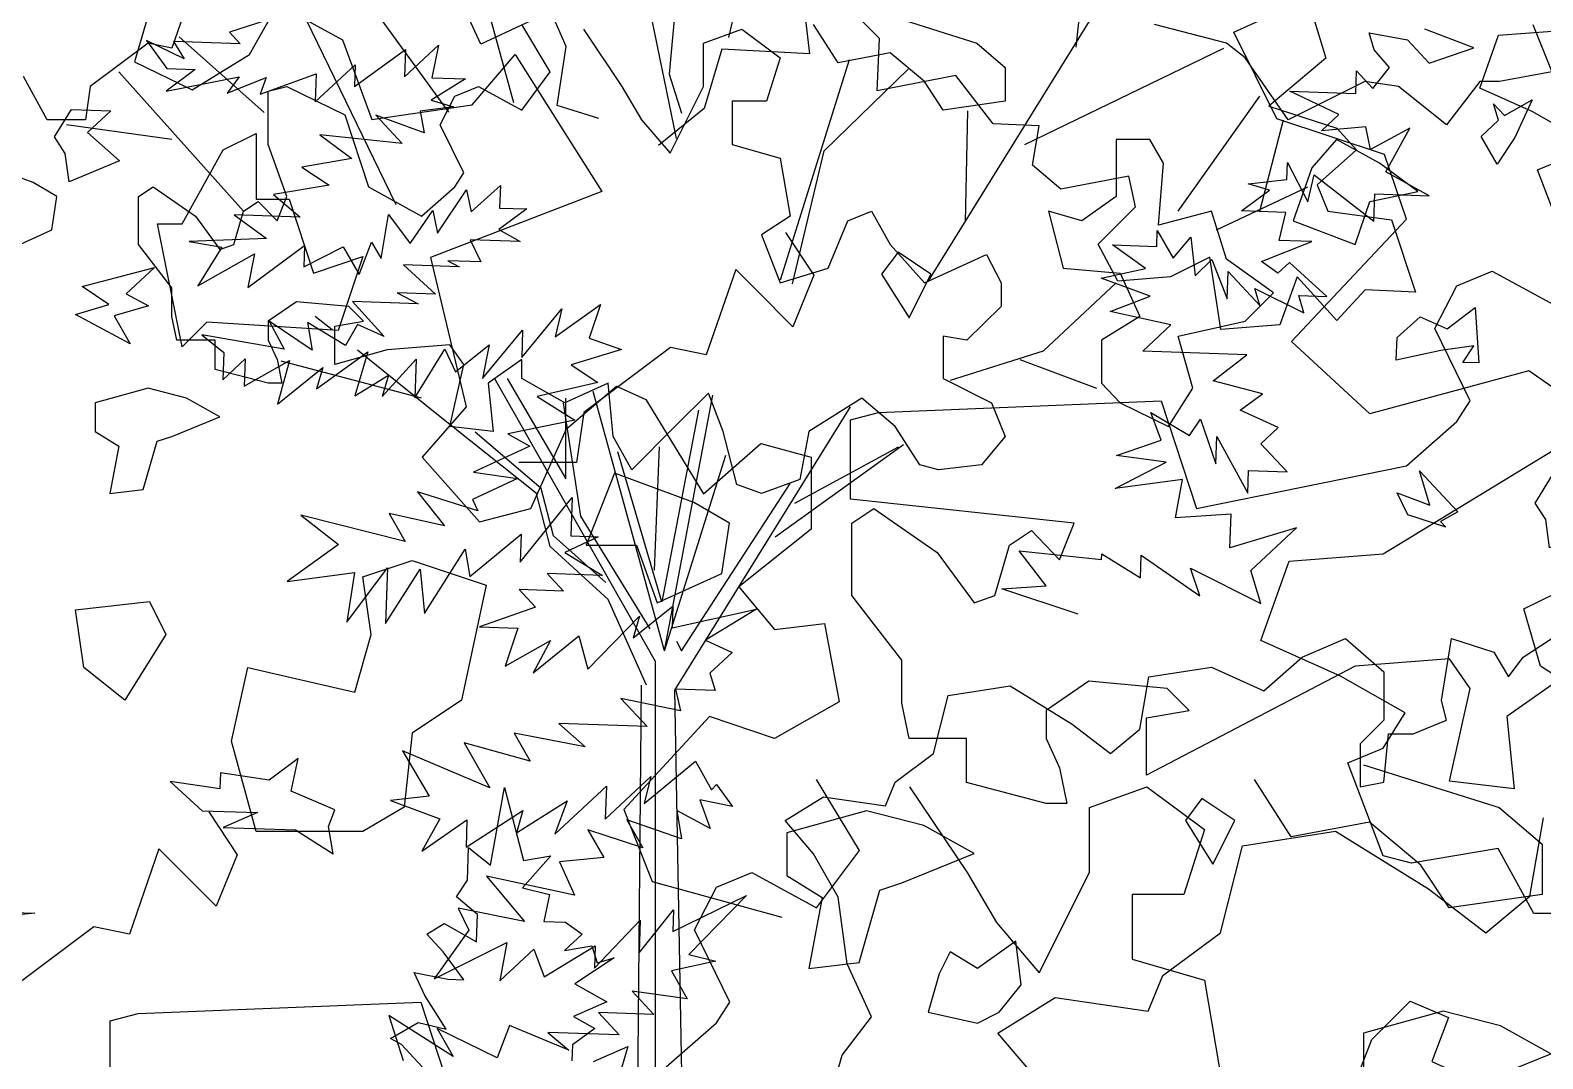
# Model space of a CAD drawing. Header units: inches. Extents: x 11.9 to 85.3, y 21.1 to 37.4.
# Drawn here: x 14.2858 to 14.613, y 22.9299 to 23.1525 of the extents above; entities that cross this region are included whole.
import ezdxf

# ---------------------------------------------------------------- set-up
doc = ezdxf.new("R2010")
doc.units = ezdxf.units.IN
doc.header["$MEASUREMENT"] = 0
doc.layers.add('CAY', color=94, linetype='Continuous')
doc.layers.add('CAY-3', color=61, linetype='Continuous')

# ---------------------------------------------------------------- blocks, each defined once
blk = doc.blocks.new('A$C76451831')
at = {"layer": 'CAY'}
for p, q in [((1032.95, 1881.45), (1077.77, 1888.53)), ((1077.77, 1888.53), (1122.58, 1860.81)), ((1171.52, 1857.27), (1178, 1895.02)), ((1022.34, 1839.57), (1032.95, 1881.45)), ((1122.58, 1860.81), (1150.29, 1839.57)), ((1150.29, 1839.57), (1171.52, 1857.27)), ((994.63, 1818.92), (1022.34, 1839.57)), ((987.55, 1801.82), (994.63, 1818.92)), ((915.03, 1791.2), (942.74, 1808.31)), ((942.74, 1808.31), (987.55, 1801.82)), ((935.67, 1767.02), (915.03, 1791.2)), ((4047.62, 1565.18), (4061.19, 1589.37)), ((4061.19, 1589.37), (4092.44, 1572.26)), ((3999.28, 1585.83), (3992.2, 1561.64)), ((4587.22, 1575.62), (4605.68, 1572.26)), ((4589.65, 1567.38), (4587.22, 1575.62)), ((4637.72, 1568.42), (4614.02, 1577.41)), ((4092.44, 1572.26), (4106.59, 1533.92)), ((4597.06, 1558.96), (4589.65, 1567.38)), ((4605.68, 1572.26), (4616.16, 1561.01)), ((4616.16, 1561.01), (4637.72, 1568.42)), ((3992.2, 1561.64), (4019.91, 1548.08)), ((4019.91, 1548.08), (4047.62, 1565.18)), ((4154.94, 1541), (4175.57, 1565.18)), ((4175.57, 1565.18), (4217.44, 1499.12)), ((4580.76, 1546.38), (4581.14, 1557.25)), ((4581.14, 1557.25), (4589, 1548.81)), ((4589, 1548.81), (4597.06, 1558.96)), ((4572.7, 1536.23), (4549.08, 1547.49)), ((4549.08, 1547.49), (4580.76, 1546.38)), ((4106.59, 1533.92), (4154.94, 1541)), ((4564.27, 1528.37), (4572.7, 1536.23)), ((4585.64, 1530.34), (4564.27, 1528.37)), ((4587.97, 1519.38), (4585.64, 1530.34)), ((4606.91, 1529.6), (4587.97, 1519.38)), ((4595.3, 1508.7), (4606.91, 1529.6)), ((4547.59, 1504.92), (4547.88, 1513.07)), ((4547.88, 1513.07), (4557.64, 1494.15)), ((4528.94, 1502.86), (4547.59, 1504.92)), ((4539.26, 1499.78), (4528.94, 1502.86)), ((4557.64, 1494.15), (4560.81, 1507.18)), ((4560.81, 1507.18), (4589.49, 1484.87)), ((4616.2, 1497.09), (4595.3, 1508.7)), ((4217.44, 1499.12), (4134.89, 1467.27)), ((4525.77, 1489.82), (4539.26, 1499.78)), ((4589.49, 1484.87), (4589.95, 1498.01)), ((4589.95, 1498.01), (4616.2, 1497.09)), ((4547.04, 1489.08), (4525.77, 1489.82)), ((4543.85, 1475.59), (4547.04, 1489.08)), ((4484.84, 1472.66), (4485.11, 1480.36)), ((4485.11, 1480.36), (4492.79, 1466.94)), ((4463.57, 1473.41), (4484.84, 1472.66)), ((4479.48, 1461.97), (4463.57, 1473.41)), ((4492.79, 1466.94), (4501.3, 1477.07)), ((4501.3, 1477.07), (4503.37, 1458.42)), ((4535.34, 1465.46), (4559.69, 1475.04)), ((4559.69, 1475.04), (4543.85, 1475.59)), ((4134.89, 1467.27), (4151.99, 1395.3)), ((4503.37, 1458.42), (4511.35, 1466.3)), ((4511.35, 1466.3), (4518.85, 1447.45)), ((4543.3, 1459.74), (4535.34, 1465.46)), ((4458.02, 1457.28), (4479.48, 1461.97)), ((4518.85, 1447.45), (4519.31, 1460.58)), ((4519.31, 1460.58), (4534.6, 1444.18)), ((4548.92, 1464.98), (4543.3, 1459.74)), ((4566.92, 1448.49), (4548.92, 1464.98)), ((4481.74, 1448.74), (4458.02, 1457.28)), ((4534.6, 1444.18), (4532.16, 1452.42)), ((4532.16, 1452.42), (4555.77, 1440.72)), ((4462.44, 1441.26), (4481.74, 1448.74)), ((4555.77, 1440.72), (4553.34, 1448.96)), ((4553.34, 1448.96), (4566.92, 1448.49)), ((4491.67, 1434.8), (4462.44, 1441.26)), ((4478.09, 1422.12), (4491.67, 1434.8)), ((4528.33, 1420.37), (4478.09, 1422.12)), ((4512.03, 1407.79), (4528.33, 1420.37)), ((4535.82, 1401.52), (4512.03, 1407.79)), ((4200.34, 1384.68), (4224.51, 1405.33)), ((4224.51, 1405.33), (4238.66, 1398.84)), ((4525.13, 1393.74), (4535.82, 1401.52)), ((4151.99, 1395.3), (4130.76, 1371.12)), ((4238.66, 1398.84), (4266.37, 1353.42)), ((4487.01, 1379.2), (4482.04, 1392.52)), ((4482.04, 1392.52), (4500.68, 1381.44)), ((4543.42, 1385.39), (4525.13, 1393.74)), ((4500.68, 1381.44), (4505.95, 1389.42)), ((4505.95, 1389.42), (4513.35, 1367.85)), ((4534.99, 1377.52), (4543.42, 1385.39)), ((4183.24, 1346.34), (4200.34, 1384.68)), ((4465.45, 1371.79), (4487.01, 1379.2)), ((4513.35, 1367.85), (4513.81, 1380.98)), ((4513.81, 1380.98), (4528.72, 1353.72)), ((4130.76, 1371.12), (4158.47, 1339.85)), ((4266.37, 1353.42), (4294.09, 1377.61)), ((4294.09, 1377.61), (4318.26, 1371.12)), ((4318.26, 1371.12), (4318.26, 1336.32)), ((4489.36, 1368.69), (4465.45, 1371.79)), ((4547.65, 1363.94), (4534.99, 1377.52)), ((4464.9, 1355.94), (4489.36, 1368.69)), ((4528.72, 1353.72), (4529.1, 1364.58)), ((4529.1, 1364.58), (4547.65, 1363.94)), ((4497.23, 1360.26), (4464.9, 1355.94)), ((4493.86, 1341.79), (4497.23, 1360.26)), ((4158.47, 1339.85), (4183.24, 1346.34)), ((4520.66, 1343.57), (4493.86, 1341.79)), ((4520.09, 1327.27), (4520.66, 1343.57)), ((4318.26, 1336.32), (4283.47, 1308.59)), ((4552.15, 1337.03), (4520.09, 1327.27)), ((4530.14, 1316.49), (4552.15, 1337.03)), ((4431.54, 1309.06), (4418.53, 1325.83)), ((4418.53, 1325.83), (4458.27, 1321.72)), ((4458.27, 1321.72), (4458.36, 1324.44)), ((4458.36, 1324.44), (4476.99, 1312.91)), ((4476.99, 1312.91), (4477.37, 1323.78)), ((4477.37, 1323.78), (4505.69, 1304.2)), ((4501.17, 1317.5), (4535.01, 1300.46)), ((4505.69, 1304.2), (4501.17, 1317.5)), ((4535.01, 1300.46), (4530.14, 1316.49)), ((4283.47, 1308.59), (4300.57, 1287.95)), ((4410.19, 1307.54), (4431.54, 1309.06)), ((4446.93, 1295.37), (4410.19, 1307.54)), ((4300.57, 1287.95), (4324.75, 1290.9)), ((4324.75, 1290.9), (4331.82, 1253.15)), ((4554.94, 1274.61), (4575.78, 1283.65)), ((4575.78, 1283.65), (4594.25, 1267.53)), ((4622.16, 1253.76), (4626.88, 1283.65)), ((4626.88, 1283.65), (4647.32, 1276.97)), ((4661.47, 1274.61), (4682.3, 1288.37)), ((4647.32, 1276.97), (4654.39, 1265.17)), ((4481.05, 1265.17), (4511.31, 1269.89)), ((4511.31, 1269.89), (4536.47, 1258.48)), ((4536.47, 1258.48), (4554.94, 1274.61)), ((4654.39, 1265.17), (4661.47, 1274.61)), ((4476.72, 1240), (4481.05, 1265.17)), ((4594.25, 1267.53), (4594.25, 1244.33)), ((4377.27, 1228.2), (4384.35, 1256.12)), ((4384.35, 1256.12), (4414.22, 1260.84)), ((4414.22, 1260.84), (4444.1, 1242.36)), ((4331.82, 1253.15), (4300.57, 1235.45)), ((4624.52, 1244.33), (4622.16, 1253.76)), ((4269.32, 1246.07), (4228.05, 1201.24)), ((4300.57, 1235.45), (4269.32, 1246.07)), ((4444.1, 1242.36), (4462.57, 1228.2)), ((4462.57, 1228.2), (4476.72, 1240)), ((4594.25, 1244.33), (4582.85, 1232.92)), ((4608.4, 1237.64), (4624.52, 1244.33)), ((4582.85, 1232.92), (4582.85, 1212.08)), ((4594.25, 1214.44), (4596.61, 1237.64)), ((4596.61, 1237.64), (4608.4, 1237.64)), ((4358.8, 1214.44), (4377.27, 1228.2)), ((4354.08, 1203.04), (4358.8, 1214.44)), ((4582.85, 1212.08), (4594.25, 1214.44)), ((4305.73, 1195.96), (4324.21, 1207.36)), ((4324.21, 1207.36), (4354.08, 1203.04)), ((4228.05, 1201.24), (4241.61, 1166.44)), ((4319.49, 1179.83), (4305.73, 1195.96)), ((4331.28, 1158.99), (4319.49, 1179.83)), ((4241.61, 1166.44), (4304.11, 1149.33)), ((4335.61, 1126.75), (4331.28, 1158.99)), ((4347.4, 1101.19), (4335.61, 1126.75)), ((4333.25, 1082.7), (4347.4, 1101.19)), ((4326.56, 1059.5), (4333.25, 1082.7)), ((2047.68, 684.5), (1960.21, 805.07)), ((2022.33, 639.81), (1946.85, 795.64)), ((2182.7, 720.53), (2195.67, 776.37)), ((2350.15, 715.81), (2356.44, 776.45)), ((2079.11, 689.01), (2057.88, 766.34)), ((2159.9, 768.11), (2154, 702.83)), ((2278.74, 602.87), (2379.63, 765.75)), ((2157.54, 671.77), (2138.67, 763.39)), ((2426.16, 723.16), (2463.9, 740.27)), ((5534.37, 730.06), (5512.83, 723.1)), ((2446.8, 681.28), (2426.16, 723.16)), ((5512.83, 723.1), (5518.07, 717.48)), ((1958.78, 684.36), (1917.81, 720.82)), ((2325.38, 669.01), (2421.3, 715.42)), ((5472.81, 719.06), (5482.76, 705.57)), ((5491.08, 710.26), (5472.81, 719.06)), ((5518.07, 717.48), (5485.93, 718.6)), ((5485.93, 718.6), (5491.08, 710.26)), ((5573.09, 696.97), (5597.73, 714.7)), ((5597.27, 701.57), (5613.66, 716.86)), ((5597.73, 714.7), (5597.27, 701.57)), ((5613.66, 716.86), (5610.39, 701.11)), ((2207.63, 603.7), (2240.87, 709.91)), ((5554.25, 689.47), (5573.45, 707.39)), ((5573.45, 707.39), (5573.09, 696.97)), ((1948.81, 636.77), (1888.67, 704.01)), ((2154, 702.83), (2159.9, 683.96)), ((2228.69, 665.87), (2269.17, 705.19)), ((5496.34, 705.09), (5482.38, 694.7)), ((5482.38, 694.7), (5517.52, 701.63)), ((5482.76, 705.57), (5496.34, 705.09)), ((5517.52, 701.63), (5511.8, 693.67)), ((5511.8, 693.67), (5530.64, 701.17)), ((5527.64, 693.12), (5554.72, 703.05)), ((5530.64, 701.17), (5527.64, 693.12)), ((5554.72, 703.05), (5554.25, 689.47)), ((5626.69, 700.54), (5610.01, 690.24)), ((5610.39, 701.11), (5626.69, 700.54)), ((2399.28, 636.77), (2438.59, 692.21)), ((5620.78, 687.15), (5604.85, 684.98)), ((5610.01, 690.24), (5620.78, 687.15)), ((1914.22, 671.37), (1863.51, 678.45)), ((2296.69, 631.65), (2297.87, 685.14)), ((2438.59, 636.77), (2449.99, 680.81)), ((2498.69, 664.17), (2446.8, 681.28)), ((5606.74, 674.49), (5583.48, 683.01)), ((5583.48, 683.01), (5596.14, 669.42)), ((5604.85, 684.98), (5606.74, 674.49)), ((5596.14, 669.42), (5556.41, 673.53)), ((5556.41, 673.53), (5571.87, 662.11)), ((2213.36, 601.77), (2228.69, 665.87)), ((2509.3, 632.91), (2498.69, 664.17)), ((5571.87, 662.11), (5547.71, 657.97)), ((5547.71, 657.97), (5561, 649.34)), ((5561, 649.34), (5534.11, 644.84)), ((5629.44, 636.52), (5643.47, 649.18)), ((5643.47, 649.18), (5643.09, 638.31)), ((2417.76, 627.72), (2461.78, 648.56)), ((5534.11, 644.84), (5546.87, 633.97)), ((5613.22, 626.21), (5627.08, 647.03)), ((5627.08, 647.03), (5629.44, 636.52)), ((5515.19, 635.07), (5530.65, 623.65)), ((5546.87, 633.97), (5515.19, 635.07)), ((5586.05, 614.01), (5589.51, 635.2)), ((5589.51, 635.2), (5599.9, 621.24)), ((5599.9, 621.24), (5610.88, 637.17)), ((5610.88, 637.17), (5613.22, 626.21)), ((5656.22, 637.86), (5642.73, 627.9)), ((5643.09, 638.31), (5656.22, 637.86)), ((5642.73, 627.9), (5652.95, 622.1)), ((5530.65, 623.65), (5493.44, 622.23)), ((5493.44, 622.23), (5509.21, 619.42)), ((5521.67, 599.94), (5549.11, 620.29)), ((5549.11, 620.29), (5548.75, 609.88)), ((5548.75, 609.88), (5567.67, 619.64)), ((5567.67, 619.64), (5575.36, 606.23)), ((5575.36, 606.23), (5581.34, 621.88)), ((5581.34, 621.88), (5586.05, 614.01)), ((5628.96, 622.94), (5634.03, 612.34)), ((5652.95, 622.1), (5628.96, 622.94)), ((5509.21, 619.42), (5497.68, 600.78)), ((5497.68, 600.78), (5524.95, 616.15)), ((5524.95, 616.15), (5521.67, 599.94)), ((5618.19, 612.89), (5623.52, 609.98)), ((5634.03, 612.34), (5618.19, 612.89)), ((5596.82, 610.92), (5612.19, 596.78)), ((5623.52, 609.98), (5596.82, 610.92)), ((2334.43, 569.52), (2369.41, 602.16)), ((5603.87, 592.08), (5572.18, 593.19)), ((5572.18, 593.19), (5587.46, 576.34)), ((5612.19, 596.78), (5593.63, 597.43)), ((5593.63, 597.43), (5603.87, 592.08)), ((5669.92, 576.18), (5691.77, 591.73)), ((5691.77, 591.73), (5686.22, 575.61)), ((1991.49, 579.54), (1983.4, 586.04)), ((5552.79, 569.84), (5531.98, 583.71)), ((5531.98, 583.71), (5539.21, 570.31)), ((5653.72, 566.32), (5673.11, 589.67)), ((5673.11, 589.67), (5669.92, 576.18)), ((5499.57, 577.14), (5510.15, 568.61)), ((5539.21, 570.31), (5499.57, 577.14)), ((5568.73, 572), (5550.53, 583.07)), ((5550.53, 583.07), (5552.79, 569.84)), ((5574.52, 582.23), (5568.73, 572)), ((5587.46, 576.34), (5574.52, 582.23)), ((5634.78, 556.1), (5654.18, 579.45)), ((5654.18, 579.45), (5653.72, 566.32)), ((2041.19, 539.64), (2003.71, 569.74)), ((2289.61, 555.37), (2334.43, 569.52)), ((5554.86, 551.18), (5579.49, 568.91)), ((5579.49, 568.91), (5573.32, 547.82)), ((5602.29, 546.81), (5616.7, 570.33)), ((5616.7, 570.33), (5621.75, 559.27)), ((5621.75, 559.27), (5638.07, 572.3)), ((5638.07, 572.3), (5634.78, 556.1)), ((5701.88, 570.07), (5677.61, 562.76)), ((5686.22, 575.61), (5701.88, 570.07)), ((2034.5, 546.71), (1966.89, 564.41)), ((2323.03, 565.2), (2359.98, 551.43)), ((5510.15, 568.61), (5509.69, 555.48)), ((5509.69, 555.48), (5520.47, 565.53)), ((5520.47, 565.53), (5520.01, 552.4)), ((5520.01, 552.4), (5541.74, 564.79)), ((5541.74, 564.79), (5536.02, 543.68)), ((5536.02, 543.68), (5557.94, 561.5)), ((5557.94, 561.5), (5554.86, 551.18)), ((5586.44, 547.36), (5602.93, 565.37)), ((5602.93, 565.37), (5602.29, 546.81)), ((5677.61, 562.76), (5690.45, 554.15)), ((2147.32, 419.7), (2069.92, 556.01)), ((2075.78, 556.15), (2104.08, 507.78)), ((5573.32, 547.82), (5589.52, 557.68)), ((5589.52, 557.68), (5586.44, 547.36)), ((5690.45, 554.15), (5661.22, 547.47)), ((2151.64, 424.81), (2117.3, 549.89)), ((2151.64, 424.81), (2174.99, 548.11)), ((5661.22, 547.47), (5679.4, 535.95)), ((2089.93, 500.71), (2041.19, 539.64)), ((2102.9, 544.36), (2111.16, 489.69)), ((2104.08, 507.78), (2104.08, 546.71)), ((2168.15, 540.82), (2150.46, 448.4)), ((2156.75, 405.93), (2241.29, 542.41)), ((5683.65, 539.8), (5680.11, 515.62)), ((5679.4, 535.95), (5646.99, 529.38)), ((2092.29, 503.06), (2060.45, 530.2)), ((5646.99, 529.38), (5657.66, 523.56)), ((2150.46, 448.4), (2129.24, 520.76)), ((2146.93, 463.74), (2149.28, 523.12)), ((2151.64, 424.81), (2181.18, 519.19)), ((2205.1, 479.86), (2266.82, 524.3)), ((2214.54, 495.99), (2264.46, 523.12)), ((5657.66, 523.56), (5630.49, 510.91)), ((5630.49, 510.91), (5651.68, 507.91)), ((5680.11, 515.62), (5652.4, 515.62)), ((2098.18, 480.26), (2092.29, 503.06)), ((2159.9, 424.81), (2212.18, 505.42)), ((5651.68, 507.91), (5630.03, 497.78)), ((2096.61, 475.14), (2089.93, 500.71)), ((5632.55, 492.25), (5603.42, 501.43)), ((5603.42, 501.43), (5616.44, 485.11)), ((5630.03, 497.78), (5632.55, 492.25)), ((5652.99, 467.51), (5678.1, 498.82)), ((5678.1, 498.82), (5677.45, 480.26)), ((2111.16, 489.69), (2144.57, 435.43)), ((5597.6, 477.61), (5547.29, 490.25)), ((5547.29, 490.25), (5565.37, 476.01)), ((5589.92, 491.02), (5597.6, 477.61)), ((5616.44, 485.11), (5589.92, 491.02)), ((2124.52, 449.58), (2096.61, 475.14)), ((2123.34, 457.84), (2098.18, 480.26)), ((5565.37, 476.01), (5540.74, 458.29)), ((5606.81, 442.83), (5626.47, 473.88)), ((5626.47, 473.88), (5628.73, 460.65)), ((5628.73, 460.65), (5653.46, 481.1)), ((5653.46, 481.1), (5652.99, 467.51)), ((5690.58, 479.8), (5674.45, 472.2)), ((5677.45, 480.26), (5690.58, 479.8)), ((5674.45, 472.2), (5692.64, 461.14)), ((5540.74, 458.29), (5573.06, 462.6)), ((5569.51, 438.7), (5589, 464.76)), ((5573.06, 462.6), (5569.51, 438.7)), ((5589, 464.76), (5588.07, 438.05)), ((5588.07, 438.05), (5604.84, 464.21)), ((5604.84, 464.21), (5606.81, 442.83)), ((5665.94, 462.08), (5673.8, 453.64)), ((5692.64, 461.14), (5665.94, 462.08)), ((5652.53, 454.38), (5660.39, 445.95)), ((5673.8, 453.64), (5652.53, 454.38)), ((2142.99, 408.29), (2124.52, 449.58)), ((5660.39, 445.95), (5633.33, 436.47)), ((5707.46, 431.16), (5726.57, 446.36)), ((5726.57, 446.36), (5726.2, 435.94)), ((5726.2, 435.94), (5766.85, 444.95)), ((5766.85, 444.95), (5742.31, 429.94)), ((5685.63, 416.05), (5710.54, 441.48)), ((5710.54, 441.48), (5707.46, 431.16)), ((5633.33, 436.47), (5651.88, 435.82)), ((5651.88, 435.82), (5645.8, 417.45)), ((5659.29, 414.25), (5681.21, 432.08)), ((5681.21, 432.08), (5685.63, 416.05)), ((2157.54, 429.53), (2159.9, 424.81)), ((5645.8, 417.45), (5667.53, 429.83)), ((5667.53, 429.83), (5659.29, 414.25)), ((5742.31, 429.94), (5755.24, 424.05)), ((5755.24, 424.05), (5744.47, 414)), ((2147.32, 135.38), (2147.32, 419.7)), ((2138.28, 140.1), (2140.64, 408.29)), ((5744.47, 414), (5746.9, 405.75)), ((2161.47, 135.38), (2156.75, 405.93)), ((5701.45, 401.9), (5714.12, 388.31)), ((5730.24, 395.91), (5701.45, 401.9)), ((5746.9, 405.75), (5727.89, 406.42)), ((5727.89, 406.42), (5730.24, 395.91)), ((5714.12, 388.31), (5671.57, 389.8)), ((5671.57, 389.8), (5684.32, 378.47)), ((5625.93, 380.51), (5638.32, 358.77)), ((5657.8, 371.69), (5625.93, 380.51)), ((5650.11, 385.11), (5657.8, 371.69)), ((5684.32, 378.47), (5650.11, 385.11)), ((5596.34, 376.56), (5609.18, 354.8)), ((5638.32, 358.77), (5596.34, 376.56)), ((5712.82, 351.18), (5737.55, 371.63)), ((5737.55, 371.63), (5745.22, 357.76)), ((5669.71, 336.37), (5694.53, 359.53)), ((5693.98, 343.68), (5715.99, 364.22)), ((5694.53, 359.53), (5693.98, 343.68)), ((5715.99, 364.22), (5712.82, 351.18)), ((5745.22, 357.76), (5747.58, 360.4)), ((5747.58, 360.4), (5755.36, 349.7)), ((5609.18, 354.8), (5590.52, 352.74)), ((5590.52, 352.74), (5614.23, 343.75)), ((5651.15, 337.02), (5675.71, 352.48)), ((5675.71, 352.48), (5669.71, 336.37)), ((5755.36, 349.7), (5739.62, 352.97)), ((5739.62, 352.97), (5744.58, 339.2)), ((5614.23, 343.75), (5605.53, 328.18)), ((5605.53, 328.18), (5627.35, 343.29)), ((5626.89, 330.16), (5654.25, 347.79)), ((5627.35, 343.29), (5626.89, 330.16)), ((5654.25, 347.79), (5651.15, 337.02)), ((5730.81, 334.24), (5704.39, 343.32)), ((5704.39, 343.32), (5712.08, 329.9)), ((5744.58, 339.2), (5728.57, 347.91)), ((5728.57, 347.91), (5730.81, 334.24)), ((5712.08, 329.9), (5685.64, 338.53)), ((5685.64, 338.53), (5693.33, 325.12)), ((5693.33, 325.12), (5671.96, 323.14)), ((5671.96, 323.14), (5679.1, 307.03)), ((5636.83, 316.21), (5655.1, 294.27)), ((5679.1, 307.03), (5636.83, 316.21)), ((5726.53, 289.51), (5762.02, 306.85)), ((5762.02, 306.85), (5734.29, 278.35)), ((5623.15, 300.82), (5628.22, 290.22)), ((5655.1, 294.27), (5623.15, 300.82)), ((5710.31, 279.19), (5726.89, 299.92)), ((5726.89, 299.92), (5726.53, 289.51)), ((5688.75, 271.78), (5710.86, 295.04)), ((5710.86, 295.04), (5710.31, 279.19)), ((5628.22, 290.22), (5611.54, 266.77)), ((5611.54, 266.77), (5646.58, 284.14)), ((5646.58, 284.14), (5643.22, 265.67)), ((5643.22, 265.67), (5659.62, 280.96)), ((5659.62, 280.96), (5664.59, 267.64)), ((5664.59, 267.64), (5689.13, 282.65)), ((5689.13, 282.65), (5688.75, 271.78)), ((5734.29, 278.35), (5747.32, 275.18)), ((5747.32, 275.18), (5725.86, 270.49)), ((5725.86, 270.49), (5733.55, 257.07)), ((5733.55, 257.07), (5706.94, 260.72)), ((5706.94, 260.72), (5717.43, 249.48)), ((5620.65, 229.28), (5589.62, 248.95)), ((5589.62, 248.95), (5596.57, 227.4)), ((5717.43, 249.48), (5690.72, 250.41)), ((5690.72, 250.41), (5700.77, 239.63)), ((5641.92, 228.54), (5612.96, 242.7)), ((5612.96, 242.7), (5620.65, 229.28)), ((5647.91, 244.2), (5641.92, 228.54)), ((5676.5, 232.32), (5647.91, 244.2)), ((5700.77, 239.63), (5666.37, 240.83)), ((5666.37, 240.83), (5676.5, 232.32))]:
    blk.add_line(p, q, dxfattribs=at)
for points in [[(4216, 1534.28), (4195.96, 1540.61), (4200.18, 1569.09), (4192.8, 1585.96), (4159.05, 1570.14), (4147.45, 1595.45)], [(2570.27, 726.82), (2579.31, 704.01), (2554.16, 699.29), (2544.72, 699.29), (2528.61, 678.45), (2505.42, 696.93), (2489.3, 699.29), (2452.35, 680.81), (2431.52, 710.7), (2422.48, 717.77), (2387.88, 726.82)], [(2258.56, 731.54), (2302.19, 717.77), (2315.95, 705.98), (2315.95, 689.85), (2286.08, 685.53), (2277.04, 699.29), (2260.53, 713.06), (2235.37, 708.34), (2223.58, 726.82)], [(1923.73, 742.87), (1914.22, 715.42), (1902.82, 717.77), (1874.91, 696.93), (1872.55, 680.81), (1854.08, 680.81), (1842.68, 701.65)], [(1837.8, 298.64), (1848.21, 298.28), (1826.85, 296.31)], [(4130.87, 1077.18), (4120.83, 1087.96), (4115.49, 1090.86), (4128.9, 1098.55), (4142.38, 1095.36), (4132.08, 1111.59), (4127.02, 1122.65), (4143.22, 1119.36), (4150.92, 1119.09), (4140.97, 1132.59), (4133.1, 1141.02), (4141.44, 1146.17), (4157, 1137.47), (4157.45, 1150.6), (4147.33, 1159.11), (4152.59, 1167.09), (4153.15, 1182.93), (4163.72, 1174.4), (4170.47, 1211.8), (4179.66, 1176.57), (4192.88, 1178.83), (4179.2, 1163.44), (4192.23, 1160.26), (4189.51, 1147.21), (4199.92, 1146.85), (4207.88, 1141.13), (4199.45, 1133.26), (4212.67, 1135.52), (4215.1, 1127.28), (4223.34, 1129.71), (4204.32, 1117.23), (4219.88, 1108.52), (4203.77, 1101.38), (4213.99, 1095.58), (4203.3, 1087.8), (4203.03, 1080.1)], [(4213.44, 1079.74), (4230, 1086.86), (4226.92, 1076.54)], [(2112.73, 724.46), (2131.2, 696.93), (2140.64, 680.81), (2154.39, 664.69), (2170.51, 696.93), (2170.51, 717.77), (2188.99, 724.46), (2207.46, 710.7), (2200.78, 689.85), (2184.27, 689.85), (2184.27, 669.01), (2207.46, 662.33), (2212.18, 634.41), (2198.42, 625.36), (2207.46, 602.16), (2230.65, 609.24), (2240.09, 632.05), (2251.49, 636.77), (2260.53, 620.64), (2277.04, 602.16), (2306.91, 615.93), (2313.98, 602.16), (2313.98, 590.76), (2297.48, 574.63), (2286.08, 576.6), (2286.08, 556.15), (2309.27, 544.36), (2315.95, 528.23), (2304.55, 514.47), (2283.72, 512.11), (2274.68, 514.47), (2262.88, 532.95), (2246.77, 546.71), (2221.22, 530.59), (2216.89, 507.39), (2198.42, 500.71), (2186.63, 505.03), (2179.94, 530.59), (2172.87, 549.07), (2156.75, 532.95), (2135.92, 512.11), (2126.88, 528.23), (2124.52, 553.79), (2103.69, 544.36), (2082.85, 556.15), (2082.85, 565.2), (2066.74, 553.79), (2069.1, 530.59), (2048.26, 532.95), (2054.94, 562.84), (2048.26, 572.28), (2017.99, 569.92), (1992.84, 562.84), (1992.84, 581.32), (2006.6, 583.68), (1999.52, 590.76), (1974.36, 593.12), (1960.61, 583.68), (1960.61, 574.63), (1964.93, 565.2), (1967.29, 553.79), (1960.61, 553.79), (1935.05, 560.48), (1935.05, 574.63), (1916.58, 574.63), (1914.22, 586.04), (1914.22, 599.8), (1898.11, 620.64), (1898.11, 643.85), (1905.18, 648.56), (1925.62, 634.41), (1937.41, 618.28), (1944.1, 620.64), (1948.81, 636.77), (1955.89, 641.49), (1964.93, 632.05), (1969.65, 643.85), (1960.61, 669.01), (1960.61, 694.57), (1969.65, 696.93), (1997.55, 683.17), (2008.95, 648.56), (2034.5, 634.41), (2050.62, 648.56), (2054.94, 655.25), (2043.55, 678.45), (2050.62, 692.21), (2062.02, 696.93), (2082.85, 685.53), (2096.61, 704.01), (2082.85, 726.82)]]:
    blk.add_lwpolyline(points, dxfattribs=at)
for points in [[(4641.21, 1525.68), (4649.64, 1533.55), (4647.2, 1541.34), (4652.44, 1535.72), (4665.85, 1543.41), (4657.51, 1525.11), (4648.9, 1512.27)], [(4034.98, 1519.24), (4050.81, 1527.16), (4050.81, 1495.47), (4066.65, 1495.47), (4078.52, 1459.83), (4102.28, 1467.75), (4090.4, 1432.11), (4027.06, 1436.07), (4015.18, 1424.19), (4003.31, 1483.59), (4015.18, 1483.59)], [(4376.02, 1459.35), (4360.18, 1469.91), (4352.26, 1459.35), (4365.46, 1438.22)], [(4640.12, 1416.47), (4632.42, 1416.74), (4637.69, 1424.71), (4621.75, 1422.55), (4600.29, 1417.86), (4600.67, 1428.72), (4611.89, 1438.76), (4624.83, 1432.87), (4638.34, 1443.28)], [(4624.21, 1337.24), (4605.84, 1343.32), (4600.78, 1353.92), (4616.43, 1347.93), (4611.56, 1364.42), (4629.91, 1344.74), (4621.59, 1340.05)], [(4672.37, 1340.99), (4667.21, 1348.88), (4675.38, 1362.19), (4694.39, 1361.53), (4683.15, 1351.04), (4698.53, 1337.36), (4674.16, 1327.33)], [(4038.94, 1234.08), (4046.85, 1269.73), (4098.32, 1257.84), (4106.24, 1285.57), (4102.28, 1313.29), (4126.03, 1321.21), (4161.66, 1309.33), (4149.78, 1253.88), (4126.03, 1238.04), (4122.07, 1202.4), (4102.28, 1190.52), (4050.81, 1190.52)], [(3967.68, 1269.73), (3963.72, 1297.45), (3999.35, 1301.41), (4007.26, 1285.57), (3987.47, 1253.88)], [(4522.48, 1195.89), (4506.64, 1206.45), (4498.72, 1195.89), (4511.92, 1174.77)], [(4419.55, 1116.68), (4416.91, 1137.8), (4398.43, 1124.6), (4385.24, 1132.52), (4379.96, 1121.96), (4374.68, 1103.48), (4398.43, 1098.2), (4408.99, 1103.48)], [(4588.46, 1090.27), (4606.93, 1108.76), (4625.41, 1100.84), (4617.49, 1079.71), (4646.52, 1066.51), (4625.41, 1037.47), (4614.85, 1058.59), (4575.26, 1055.95)], [(5433.75, 664.66), (5428.59, 672.55), (5436.76, 685.87), (5455.77, 685.2), (5444.52, 674.72), (5459.91, 661.03), (5435.54, 651)], [(2392.21, 659.97), (2385.53, 671.37), (2369.41, 671.37), (2369.41, 643.85), (2352.9, 632.05), (2336.78, 636.77), (2343.86, 609.24), (2371.37, 606.88), (2380.81, 586.04), (2362.33, 574.63), (2362.33, 553.79), (2371.37, 544.36), (2394.57, 532.95), (2406.36, 551.43), (2399.28, 576.6), (2431.52, 583.68), (2445.27, 597.44), (2422.48, 613.57), (2415.4, 636.77), (2389.85, 630.08)], [(2475.54, 671.37), (2463.75, 657.61), (2454.71, 632.05), (2484.58, 620.64), (2491.66, 641.49), (2514.85, 646.2), (2496.37, 659.97)], [(5441.93, 600.46), (5476.69, 609.67), (5463.11, 597), (5473.78, 591.19), (5457.3, 586.32), (5464.99, 572.91), (5438.74, 586.97), (5454.77, 591.85)], [(5560.63, 340.18), (5563.63, 348.23), (5542.64, 357.13), (5545.91, 372.88), (5531.95, 362.49), (5508.51, 366.03), (5508.25, 358.33), (5484.35, 361.88), (5499.72, 347.75), (5526.42, 346.81), (5509.86, 339.69), (5544.71, 338.47), (5562.89, 326.95)]]:
    blk.add_lwpolyline(points, close=True, dxfattribs=at)
at = {"layer": 'CAY-3'}
for p, q in [((2453.87, 573.92), (2509.3, 632.91)), ((5780.93, 626.51), (5794.49, 605.87)), ((5756.87, 608.7), (5742.61, 567.53)), ((5766.78, 598.79), (5756.87, 608.7)), ((5794.49, 605.87), (5784.47, 581.1)), ((6104.41, 600.8), (6121.51, 607.88)), ((6121.51, 607.88), (6152.76, 590.78)), ((5784.47, 581.1), (5766.78, 598.79)), ((6093.8, 580.16), (6104.41, 600.8)), ((6110.9, 545.36), (6093.8, 580.16)), ((2491.61, 539.12), (2453.87, 573.92)), ((5725.51, 571.07), (5683.65, 539.8)), ((5742.61, 567.53), (5725.51, 571.07)), ((2568.26, 559.77), (2491.61, 539.12)), ((2603.05, 535.58), (2568.26, 559.77)), ((5812.18, 536.27), (5825.74, 539.8)), ((5825.74, 539.8), (5961.93, 545.34)), ((5961.93, 545.34), (5979.03, 493.44)), ((6104.41, 535.33), (6110.9, 545.36)), ((2498.11, 471.65), (2603.05, 535.58)), ((5812.18, 497.92), (5812.18, 536.27)), ((6080.24, 514.09), (6104.41, 535.33)), ((5979.03, 493.44), (6080.24, 514.09)), ((5920.07, 486.36), (5812.18, 497.92)), ((5812.76, 486.36), (5823.37, 493.44)), ((5823.37, 493.44), (5854.03, 472.2)), ((5812.76, 451.56), (5812.76, 486.36)), ((5888.82, 475.74), (5899.43, 482.82)), ((5899.43, 482.82), (5912.99, 468.66)), ((5912.99, 468.66), (5920.07, 486.36)), ((5881.74, 451.56), (5888.82, 475.74)), ((2439.15, 429.77), (2452.71, 468.11)), ((2452.71, 468.11), (2498.11, 471.65)), ((5854.03, 472.2), (5871.72, 448.02)), ((5836.93, 420.29), (5812.76, 451.56)), ((5871.72, 448.02), (5881.74, 451.56)), ((2477.47, 412.66), (2439.15, 429.77)), ((5836.93, 399.65), (5836.93, 420.29)), ((6055.48, 417.36), (5954.86, 364.85)), ((6100.88, 420.9), (6055.48, 417.36)), ((6110.9, 406.74), (6100.88, 420.9)), ((2508.72, 394.97), (2477.47, 412.66)), ((5927.14, 410.26), (5906.51, 396.11)), ((5964.88, 406.73), (5927.14, 410.26)), ((6152.76, 410.28), (6128.59, 393.17)), ((5975.49, 396.11), (5964.88, 406.73)), ((6100.88, 361.91), (6110.9, 406.74)), ((2498.11, 377.86), (2508.72, 394.97)), ((5840.47, 382.54), (5836.93, 399.65)), ((5906.51, 396.11), (5906.51, 382.54)), ((5954.86, 392.57), (5975.49, 396.11)), ((5954.86, 364.85), (5954.86, 392.57)), ((6128.59, 393.17), (6132.13, 358.37)), ((5868.18, 382.54), (5840.47, 382.54)), ((5868.18, 361.31), (5868.18, 382.54)), ((5906.51, 382.54), (5912.99, 368.38)), ((2481.01, 370.78), (2498.11, 377.86)), ((2498.11, 325.95), (2481.01, 370.78)), ((2488.59, 369.94), (2554.04, 349.29)), ((5912.99, 368.38), (5916.53, 351.28)), ((2245.67, 328.64), (2225.03, 362.86)), ((2269.84, 359.32), (2297.55, 318.03)), ((2356.51, 349.29), (2384.23, 359.32)), ((2384.23, 359.32), (2411.94, 338.67)), ((2453.8, 335.13), (2436.11, 362.86)), ((5906.51, 351.28), (5868.18, 361.31)), ((6132.13, 358.37), (6100.88, 361.91)), ((5916.53, 351.28), (5906.51, 351.28)), ((1932.09, 347.17), (1945.65, 326.52)), ((2356.51, 318.03), (2356.51, 349.29)), ((2554.04, 349.29), (2574.67, 331.59)), ((2411.94, 338.67), (2401.92, 307.41)), ((2491.54, 342.21), (2453.8, 335.13)), ((2516.3, 321.57), (2491.54, 342.21)), ((1908.03, 329.36), (1893.76, 288.18)), ((1917.93, 319.45), (1908.03, 329.36)), ((2225.03, 300.92), (2245.67, 328.64)), ((2553.54, 329.49), (2511.67, 322.41)), ((2570.63, 298.23), (2553.54, 329.49)), ((2574.67, 331.59), (2574.67, 307.41)), ((1945.65, 326.52), (1935.62, 301.75)), ((2511.67, 322.41), (2498.11, 325.95)), ((2529.86, 300.92), (2516.3, 321.57)), ((1935.62, 301.75), (1917.93, 319.45)), ((2176.68, 310.95), (2193.78, 318.03)), ((2193.78, 318.03), (2225.03, 300.92)), ((2297.55, 318.03), (2311.7, 293.84)), ((2332.34, 269.66), (2356.51, 318.03)), ((2166.07, 290.3), (2176.68, 310.95)), ((2377.15, 307.41), (2377.15, 276.15)), ((2401.92, 307.41), (2377.15, 307.41)), ((2574.67, 307.41), (2529.86, 300.92)), ((1876.66, 291.72), (1834.8, 260.46)), ((1893.76, 288.18), (1876.66, 291.72)), ((2311.7, 293.84), (2332.34, 269.66)), ((2598.35, 298.23), (2570.63, 298.23)), ((2183.17, 255.5), (2166.07, 290.3)), ((2377.15, 276.15), (2411.94, 266.12)), ((2411.94, 266.12), (2419.01, 224.24)), ((1898.01, 249.95), (2034.2, 255.49)), ((2034.2, 255.49), (2051.3, 203.58)), ((2176.68, 245.47), (2183.17, 255.5)), ((1884.45, 246.41), (1898.01, 249.95)), ((1884.45, 208.07), (1884.45, 246.41)), ((2152.51, 224.24), (2176.68, 245.47))]:
    blk.add_line(p, q, dxfattribs=at)
for points in [[(6154.79, 626.83), (6143.39, 656.72), (6154.79, 661.43)], [(6161.86, 672.84), (6141.03, 684.64), (6115.48, 696.04), (6124.52, 721.6), (6154.79, 723.96)], [(6033.88, 734.86), (6041.27, 710.61), (6013.84, 687.4), (6046.54, 676.86), (6056.03, 666.31), (6037.05, 649.43), (6042.32, 636.78), (6072.91, 632.56), (6084.51, 597.75), (6060.25, 598.81), (6046.54, 584.04), (6027.55, 605.14), (6019.12, 581.93), (5990.64, 579.82), (5985.37, 614.63), (5966.38, 605.14), (5941.07, 603.03), (5931.58, 620.96), (5949.51, 638.89), (5946.34, 653.65), (5913.65, 647.32), (5899.94, 658.93), (5903.1, 677.91), (5880.95, 678.97), (5863.02, 702.17), (5825.05, 694.79), (5826.11, 720.1), (5812.4, 733.81)], [(5790.25, 731.7), (5792.36, 712.72), (5750.17, 714.82), (5741.73, 686.35), (5719.59, 668.42)]]:
    blk.add_lwpolyline(points, dxfattribs=at)
for points in [[(1847.4, 650.53), (1821.85, 659.97), (1812.81, 636.77), (1828.92, 636.77), (1835.61, 618.28), (1856.44, 627.72), (1858.8, 643.85)], [(1921.3, 546.71), (1902.82, 551.43), (1877.27, 544.36), (1877.27, 530.59), (1888.67, 523.51), (1884.35, 500.71), (1900.46, 502.67), (1907.15, 525.87), (1914.22, 528.23), (1937.41, 537.67)], [(5736.7, 496.38), (5698.37, 510.54), (5684.81, 475.74), (5708.98, 475.74), (5719.01, 448.02), (5750.26, 462.17), (5753.8, 486.36)], [(2573.82, 417.36), (2565.9, 445.08), (2683.98, 502.95), (2629.25, 460.93), (2621.33, 433.2), (2645.08, 417.36), (2629.25, 381.72)], [(5847.55, 340.66), (5819.83, 347.74), (5781.51, 337.12), (5781.51, 316.48), (5798.61, 305.86), (5792.12, 271.65), (5816.3, 274.6), (5826.32, 309.4), (5836.93, 312.94), (5871.72, 327.09)], [(6125.51, 244.04), (6097.8, 251.12), (6059.47, 240.5), (6059.47, 219.86), (6076.57, 209.24), (6070.08, 175.03), (6094.26, 177.98), (6104.28, 212.78), (6114.89, 216.32), (6149.68, 230.48)]]:
    blk.add_lwpolyline(points, close=True, dxfattribs=at)

msp = doc.modelspace()

# ---------------------------------------------------------------- block references
at = {"layer": 'CAY', "xscale": 0.0004489089019145984, "yscale": 0.0004489089019145984, "zscale": 0.0004489089019145984}
for p in [(11.85412, 22.82744), (13.45711, 22.82744), (12.51623, 22.44458), (14.08437, 22.13133)]:
    msp.add_blockref('A$C76451831', p, dxfattribs=at)

doc.saveas('drawing.dxf')
